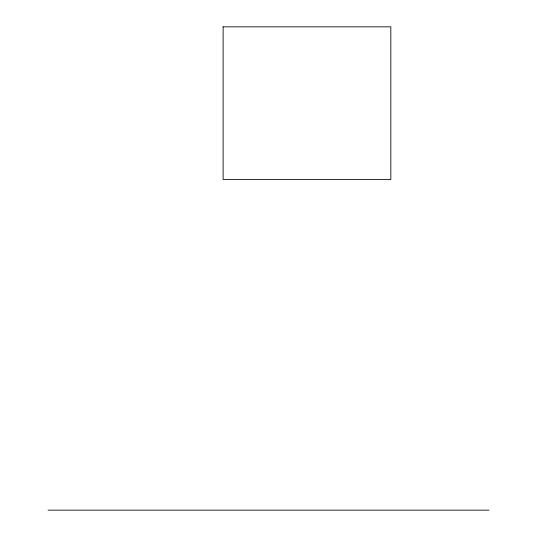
<?xml version="1.0" encoding="UTF-8"?>
<svg xmlns="http://www.w3.org/2000/svg" width="537" height="537" viewBox="0 0 537 537"><rect width="100%" height="100%" fill="white"/><g stroke="black" fill="none" stroke-linecap="round" stroke-linejoin="round"><path stroke-width="0.81" d="M48.028 510.15L488.972 510.15M223.123 26.85L223.123 179.472L390.829 179.472L390.829 26.85L223.123 26.85"/></g></svg>
